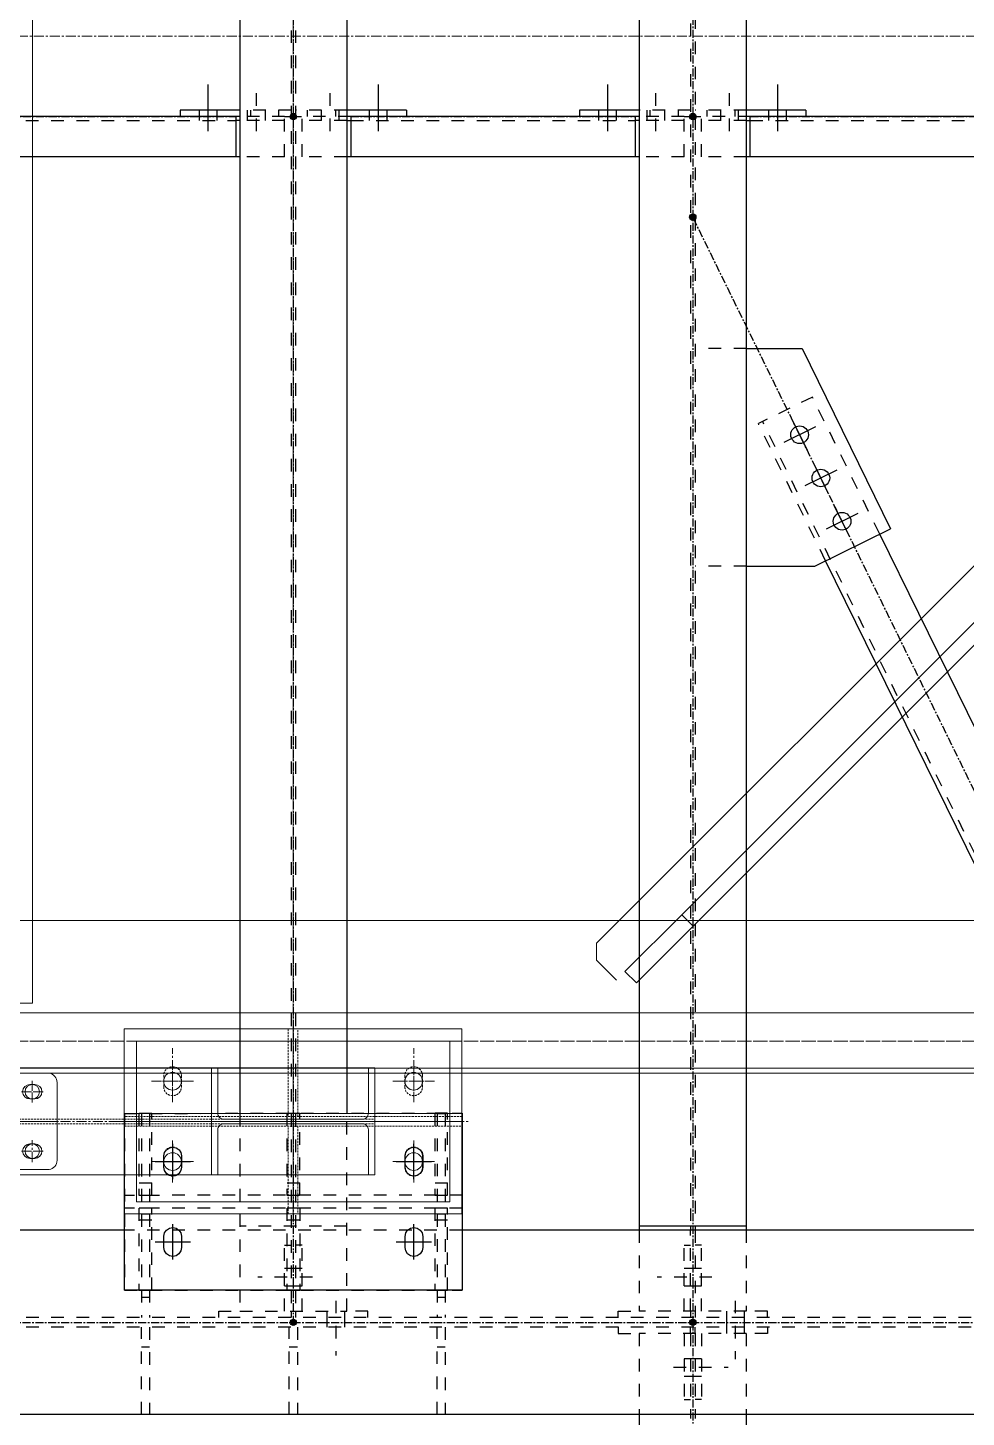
# Model space of a CAD drawing. Header units: inches. Extents: x 209270 to 234360, y -180214 to -150194.
# Drawn here: x 223884 to 225052, y -163282 to -161553 of the extents above; entities that cross this region are included whole.
import ezdxf

# ---------------------------------------------------------------- set-up
doc = ezdxf.new("R2010")
doc.units = ezdxf.units.IN
doc.header["$LTSCALE"] = 10
doc.header["$MEASUREMENT"] = 0
for name, pattern in [('CENTER', [2, 1.25, -0.25, 0.25, -0.25]), ('DXK_LINE_DOT2', [3.9198, 1.9599, -1.9599]), ('HIDDEN', [0.375, 0.25, -0.125])]:
    doc.linetypes.add(name, pattern=pattern)
doc.layers.get('0').update_dxf_attribs({"color": 1})
for name, color, linetype in [('_BLUE_0', 5, 'Continuous'), ('_BLUE_1', 5, 'Continuous'), ('_BLUE_2', 5, 'Continuous'), ('_BLUE_4', 5, 'Continuous')]:
    doc.layers.add(name, color=color, linetype=linetype)
for name, color, linetype, lineweight in [('adani logo', 1, 'Continuous', 15), ('All Bought', 1, 'Continuous', 9), ('Belt', 1, 'Continuous', 9), ('CEN', 1, 'CENTER', 9), ('HIDDDEN', 1, 'HIDDEN', 9), ('HIDDEN', 1, 'HIDDEN', 9), ('MAIN OBJECT', 1, 'Continuous', 18), ('OBJECT', 1, 'Continuous', 18), ('STR25', 1, 'Continuous', 5)]:
    doc.layers.add(name, color=color, linetype=linetype, lineweight=lineweight)

# ---------------------------------------------------------------- blocks, each defined once
blk = doc.blocks.new('A$C439c46b0')
at = {"layer": 'CEN'}
for p, q in [((0, 124.8), (0, -124.8)), ((-150, 30), (-150, 70)), ((150, 70), (150, 30)), ((-176.1, 50), (-123.9, 50)), ((123.9, 50), (176.1, 50)), ((-219.8, 0), (219.8, 0)), ((-150, -70), (-150, -30)), ((150, -30), (150, -70)), ((-123.9, -50), (-176.1, -50)), ((176.1, -50), (123.9, -50))]:
    blk.add_line(p, q, dxfattribs=at)
at = {"layer": 'MAIN OBJECT', "elevation": -528}
blk.add_lwpolyline([(-195, 100), (195, 100), (195, -100), (-195, -100)], close=True, dxfattribs=at)
at = {"layer": 'MAIN OBJECT'}
for centre in [(-150, 50, -1074.4), (150, 50, -1074.4), (-150, -50, -1074.4), (150, -50, -1074.4)]:
    blk.add_circle(centre, 11, dxfattribs=at)
blk = doc.blocks.new('A$C4ed3ba51')
at = {"layer": 'CEN'}
for p, q in [((0, 115), (0, -115)), ((-150, 23.9), (-150, 91.1)), ((150, 23.9), (150, 91.1)), ((-130, 50), (-170, 50)), ((130, 50), (170, 50)), ((-210, 0), (210, 0)), ((-150, -23.9), (-150, -76.1)), ((150, -23.9), (150, -76.1)), ((-130, -50), (-170, -50)), ((130, -50), (170, -50))]:
    blk.add_line(p, q, dxfattribs=at)
at = {"layer": 'HIDDDEN'}
for points in [[(6, 6), (6, 115), (-6, 115), (-6, 6)], [(6, -6), (6, -115), (-6, -115), (-6, -6)]]:
    blk.add_lwpolyline(points, dxfattribs=at)
blk.add_lwpolyline([(-210, -6), (210, -6), (210, 6), (-210, 6)], close=True, dxfattribs=at)
at = {"layer": 'HIDDEN', "elevation": -528}
for points in [[(-139, 57, 1), (-161, 57), (-161, 43, 1), (-139, 43)], [(139, 57, -1), (161, 57), (161, 43, -1), (139, 43)], [(-139, -57, -1), (-161, -57), (-161, -43, -1), (-139, -43)], [(139, -57, 1), (161, -57), (161, -43, 1), (139, -43)]]:
    blk.add_lwpolyline(points, format="xyb", close=True, dxfattribs=at)
at = {"layer": 'MAIN OBJECT'}
blk.add_lwpolyline([(-101.5, 66.5), (-93.7, 66.5), (-93.7, 10.4, 0.414214), (-86.1, 2.8), (86.1, 2.8, 0.414214), (93.7, 10.4), (93.7, 66.5), (101.5, 66.5), (101.5, -66.5), (93.7, -66.5), (93.7, -66.5), (93.7, -10.4, 0.414214), (86.1, -2.8), (-86.1, -2.8, 0.414214), (-93.7, -10.4), (-93.7, -66.5), (-93.7, -66.5), (-101.5, -66.5)], format="xyb", close=True, dxfattribs=at)
at = {"layer": 'STR25', "elevation": -528}
blk.add_lwpolyline([(-210, 115), (210, 115), (210, -115), (-210, -115)], close=True, dxfattribs=at)
at = {"layer": 'adani logo'}
blk.add_blockref('A$C439c46b0', (0, 0), dxfattribs=at)
blk = doc.blocks.new('A$Cee1ce5ad')
at = {"layer": 'All Bought'}
for p, q in [((-110.6, 65.2), (-96.5, 98)), ((-96.6, 97.8), (96.6, 97.8)), ((-92.9, 99.5), (92.9, 99.5)), ((110.6, 65.2), (96.5, 98)), ((-6.9, 85.4), (-6.9, -73.9)), ((6.9, 85.4), (6.9, -73.9)), ((-195, 60), (-120.6, 60)), ((-125.4, 57.7), (-113, 63.5)), ((-111.9, 64.2), (111.9, 64.2)), ((125.4, 57.7), (113, 63.5)), ((120.6, 60), (195, 60)), ((-205, 48.3), (-205, -48.3)), ((-144.9, 26.5), (-130.1, 38.9)), ((-128.3, 51.5), (-128.3, 42.7)), ((128.3, 51.5), (128.3, 42.7)), ((144.9, 26.5), (130.1, 38.9)), ((205, 48.3), (205, -48.3)), ((-146.7, 22.7), (-146.7, -22.7)), ((146.7, 22.7), (146.7, -22.7)), ((-144.9, -26.5), (-130.1, -38.9)), ((144.9, -26.5), (130.1, -38.9)), ((-128.3, -51.5), (-128.3, -42.7)), ((128.3, -51.5), (128.3, -42.7)), ((-195, -60), (-120.6, -60)), ((-125.4, -57.7), (-113, -63.5)), ((-111.9, -64.2), (111.9, -64.2)), ((-110.6, -65.2), (-96.5, -98)), ((110.6, -65.2), (96.5, -98)), ((125.4, -57.7), (113, -63.5)), ((120.6, -60), (195, -60)), ((-96.6, -97.8), (96.6, -97.8)), ((-92.9, -99.5), (92.9, -99.5))]:
    blk.add_line(p, q, dxfattribs=at)
at = {"layer": 'All Bought', "ltscale": 50}
for p, q in [((-42.5, 99.5), (-42.5, -99.5)), ((40.8, 99.5), (40.8, -99.5))]:
    blk.add_line(p, q, dxfattribs=at)
at = {"layer": 'All Bought'}
for points in [[(-171.2, 28, 1), (-171.2, 46), (-177.2, 46, 1), (-177.2, 28)], [(178.8, 28, 1), (178.8, 46), (172.8, 46, 1), (172.8, 28)], [(-171.2, -46, 1), (-171.2, -28), (-177.2, -28, 1), (-177.2, -46)], [(178.8, -46, 1), (178.8, -28), (172.8, -28, 1), (172.8, -46)]]:
    blk.add_lwpolyline(points, format="xyb", close=True, dxfattribs=at)
for centre, radius, start, end in [((-92.9, 94.5), 5, 90, 135), ((0, 85.4), 6.9, 0, 180), ((92.9, 94.5), 5, 45, 90), ((-193.5, 48.6), 11.5, 97.6625, 181.1349), ((-120.5, 51.7), 7.85, 129.2243, 180.8268), ((-116.5, 71.1), 8.33, 295, 315), ((116.5, 71.1), 8.33, 225, 245), ((120.5, 51.7), 7.85, 359.1732, 50.7757), ((193.5, 48.6), 11.5, 358.8651, 82.3375), ((-133.3, 42.7), 5, 310, 0), ((133.3, 42.7), 5, 180, 230), ((-141.7, 22.7), 5, 130, 180), ((141.7, 22.7), 5, 0, 50), ((-141.7, -22.7), 5, 180, 230), ((141.7, -22.7), 5, 310, 0), ((-193.5, -48.6), 11.5, 178.8651, 262.3375), ((-133.3, -42.7), 5, 0, 50), ((-120.5, -51.7), 7.85, 179.1732, 230.7757), ((120.5, -51.7), 7.85, 309.2243, 0.8268), ((133.3, -42.7), 5, 130, 180), ((193.5, -48.6), 11.5, 277.6625, 1.1349), ((-116.5, -71.1), 8.33, 45, 65), ((116.5, -71.1), 8.33, 115, 135), ((0, -73.9), 6.9, 180, 0), ((-92.9, -94.5), 5, 225, 270), ((92.9, -94.5), 5, 270, 315)]:
    blk.add_arc(centre, radius, start, end, dxfattribs=at)
at = {"layer": 'CEN'}
for p, q in [((0, 99.5), (0, -99.5)), ((-160.7, 37), (-187.7, 37)), ((-174.2, 50.5), (-174.2, 23.5)), ((162.3, 37), (189.3, 37)), ((175.8, 50.5), (175.8, 23.5)), ((-205, 0), (205, 0)), ((-174.2, -50.5), (-174.2, -23.5)), ((175.8, -50.5), (175.8, -23.5)), ((-160.7, -37), (-187.7, -37)), ((162.3, -37), (189.3, -37))]:
    blk.add_line(p, q, dxfattribs=at)
blk = doc.blocks.new('RTR')
at = {"layer": 'All Bought'}
for p, q in [((-83232.6, -1564163), (-83232.6, -1561763)), ((-83582.6, -1564163), (-83232.6, -1564163))]:
    blk.add_line(p, q, dxfattribs=at)
at = {"layer": 'CEN'}
for p, q in [((-82908.2, -1564415.8), (-82908.2, -1561663.2)), ((-83232.8, -1564286.5, 3956186986.7), (-83232.8, -1564259.5, 3956186986.7)), ((-83219.3, -1564273, 3956186986.7), (-83246.3, -1564273, 3956186986.7)), ((-82885.2, -1564310, 4202462826.4), (-84008.2, -1564310, 10666859653.8)), ((-83219.3, -1564347, 3956186986.7), (-83246.3, -1564347, 3956186986.7)), ((-83232.8, -1564360.5, 3956186986.7), (-83232.8, -1564333.5, 3956186986.7))]:
    blk.add_line(p, q, dxfattribs=at)
at = {"layer": 'HIDDDEN'}
for p, q in [((-82808.2, -1564307, 10666859653.8), (-84008.2, -1564307, 10666859653.8)), ((-82808.2, -1564313, 10666859653.8), (-84008.2, -1564313, 10666859653.8))]:
    blk.add_line(p, q, dxfattribs=at)
at = {"layer": 'MAIN OBJECT'}
for centre in [(-83232.8, -1564273, 3956186986.7), (-83232.8, -1564347, 3956186986.7)]:
    blk.add_circle(centre, 9, dxfattribs=at)
at = {"layer": 'OBJECT'}
for p, q in [((-82808.2, -1564243.5, 10666859653.8), (-84008.2, -1564243.5, 10666859653.8)), ((-82808.2, -1564376.5, 10666859653.8), (-84008.2, -1564376.5, 10666859653.8))]:
    blk.add_line(p, q, dxfattribs=at)
at = {"rotation": 359.9999103000868}
blk.add_blockref('A$C4ed3ba51', (-82908.3, -1564310, 5544007056.1), dxfattribs=at)
at = {"layer": 'MAIN OBJECT', "rotation": 179.9999551500434}
blk.add_blockref('A$Cee1ce5ad', (-83407, -1564310, 7412901051.7), dxfattribs=at)
blk = doc.blocks.new('A$C1db7f450')
at = {"layer": 'All Bought'}
for p, q in [((99, 0, -6732037472.9), (1227.3, -1128.3, -6732037472.9)), ((579.8, -551.5, -6732037472.9), (1121.2, -1093, -6732037472.9)), ((1107.1, -1107.1, -6732037472.9), (565.7, -565.7, -6732037472.9)), ((1121.2, -1093, -6732037472.9), (1107.1, -1107.1, -6732037472.9)), ((1121.2, -1093, -6732037472.9), (1192, -1163.7, -6732037472.9)), ((1177.8, -1177.8, -6732037472.9), (1107.1, -1107.1, -6732037472.9)), ((1227.3, -1128.3, -6732037472.9), (1227.3, -1149.5, -6732037472.9)), ((1202.6, -1174.3, -6732037472.9), (1227.3, -1149.5, -6732037472.9)), ((1192, -1163.7, -6732037472.9), (1177.8, -1177.8, -6732037472.9))]:
    blk.add_line(p, q, dxfattribs=at)
blk = doc.blocks.new('MECH_DRAWING')
at = {"layer": 'Belt'}
blk.add_line((232519.4, -162663.7, 0), (219599.9, -162663.7, 0), dxfattribs=at)
at = {"layer": 'CEN'}
for p, q in [((220011.9, -161563.7), (232509.3, -161563.7)), ((220972.4, -162813.7), (228896, -162813.7)), ((232519.7, -162813.7), (221148.1, -162813.7))]:
    blk.add_line(p, q, dxfattribs=at)
at = {"layer": 'HIDDEN'}
for p, q in [((220972.4, -162847.6, 8793052905.5), (228896, -162847.6, 8793052905.5)), ((232519.8, -162847.6, 7050750846.7), (221148.1, -162847.6, 7050750846.7))]:
    blk.add_line(p, q, dxfattribs=at)
at = {"layer": 'MAIN OBJECT'}
for p, q in [((220972.4, -162778.7), (228896, -162778.7)), ((232519.6, -162778.7), (221148.1, -162778.7)), ((220972.4, -162853.7), (228896, -162853.7)), ((232519.8, -162853.7), (221148.1, -162853.7))]:
    blk.add_line(p, q, dxfattribs=at)
at = {"layer": 'MAIN OBJECT', "xscale": -1}
blk.add_blockref('A$C1db7f450', (225819.5, -161563.7, -2763300251.2), dxfattribs=at)
at = {"layer": 'MAIN OBJECT'}
blk.add_blockref('RTR', (307122.9, 1401396.3, -8882565064.9), dxfattribs=at)
blk = doc.blocks.new('Part-116860372-114981 - 114867')
at = {"layer": '_BLUE_1', "linetype": 'DXK_LINE_DOT2'}
for p, q in [((18841.8, 15464), (18316.8, 15464)), ((20025.6, 15328.3), (9338.1, 15328.3)), ((20025.6, 15313.4), (9338.1, 15313.4)), ((20184.3, 15177.7), (14135.7, 15177.7))]:
    blk.add_line(p, q, dxfattribs=at)
at = {"layer": '_BLUE_2', "linetype": 'Continuous'}
for p, q in [((18316.8, 15464), (17591.8, 15464)), ((20025.6, 15464), (18841.8, 15464)), ((20044.3, 15177.7), (9338.1, 15177.7))]:
    blk.add_line(p, q, dxfattribs=at)
at = {"layer": '_BLUE_4', "linetype": 'CENTER'}
blk.add_line((9338.1, 15320.8), (20200.6, 15320.8), dxfattribs=at)
blk = doc.blocks.new('Part-116860372-114985 - 114867')
at = {"layer": '_BLUE_4', "linetype": 'Continuous'}
blk.add_hatch(color=256, dxfattribs=at).paths.add_polyline_path([(19200.6, 15315.8, -1), (19200.6, 15325.8, -1)])
at = {"layer": '_BLUE_1', "linetype": 'DXK_LINE_DOT2'}
for p, q in [((19197, 18908.3), (19197, 15470.2)), ((19204.1, 17626.2), (19204.1, 15470.2)), ((19117.3, 15464), (19117.3, 15338.3)), ((19197, 15338.3), (19197, 15464)), ((19204.1, 15464), (19204.1, 15338.3)), ((19283.8, 15464), (19283.8, 15338.3)), ((19283.8, 15338.3), (19117.3, 15338.3))]:
    blk.add_line(p, q, dxfattribs=at)
at = {"layer": '_BLUE_2', "linetype": 'Continuous'}
for p, q in [((19117.3, 18914.6), (19117.3, 15464)), ((19283.8, 18914.6), (19283.8, 15464)), ((19283.8, 15470.2), (19117.3, 15470.2)), ((19197, 15470.2), (19197, 15464)), ((19204.1, 15470.2), (19204.1, 15464))]:
    blk.add_line(p, q, dxfattribs=at)
at = {"layer": '_BLUE_4', "linetype": 'CENTER'}
blk.add_line((19200.6, 19070.8), (19200.6, 15320.8), dxfattribs=at)
at = {"layer": '_BLUE_4', "linetype": 'Continuous'}
blk.add_circle((19200.6, 15320.8), 5, dxfattribs=at)
blk = doc.blocks.new('Part-116860372-114989 - 114867')
at = {"layer": '_BLUE_4', "linetype": 'Continuous'}
blk.add_hatch(color=256, dxfattribs=at).paths.add_polyline_path([(18579.3, 15315.8, -1), (18579.3, 15325.8, -1)])
at = {"layer": '_BLUE_1', "linetype": 'DXK_LINE_DOT2'}
for p, q in [((18575.8, 19054.6), (18575.8, 15338.3)), ((18582.9, 19054.6), (18582.9, 15338.3)), ((18496.1, 15645.8), (18496.1, 15338.3)), ((18662.6, 15338.3), (18662.6, 15645.8)), ((18662.6, 15470.2), (18496.1, 15470.2)), ((18496.1, 15338.3), (18662.6, 15338.3))]:
    blk.add_line(p, q, dxfattribs=at)
at = {"layer": '_BLUE_2', "linetype": 'Continuous'}
for p, q in [((18496.1, 18745.8), (18496.1, 15645.8)), ((18662.6, 18745.8), (18662.6, 15645.8))]:
    blk.add_line(p, q, dxfattribs=at)
at = {"layer": '_BLUE_4', "linetype": 'CENTER'}
blk.add_line((18579.3, 19070.8), (18579.3, 15320.8), dxfattribs=at)
at = {"layer": '_BLUE_4', "linetype": 'Continuous'}
blk.add_circle((18579.3, 15320.8), 5, dxfattribs=at)
blk = doc.blocks.new('Part-116860372-114995 - 114867')
at = {"layer": '_BLUE_4', "linetype": 'Continuous'}
blk.add_hatch(color=256, dxfattribs=at).paths.add_polyline_path([(19200.6, 15315.8, -1), (19200.6, 15325.8, -1)])
at = {"layer": '_BLUE_1', "linetype": 'DXK_LINE_DOT2'}
for p, q in [((19117.3, 15303.4), (19117.3, 15177.7)), ((19283.8, 15303.4), (19117.3, 15303.4)), ((19197, 15303.4), (19197, 15177.7)), ((19204.1, 15303.4), (19204.1, 15177.7)), ((19283.8, 15303.4), (19283.8, 15177.7))]:
    blk.add_line(p, q, dxfattribs=at)
at = {"layer": '_BLUE_2', "linetype": 'Continuous'}
for p, q in [((19117.3, 15177.7), (19117.3, 12689.6)), ((19197, 15177.7), (19197, 15171.5)), ((19204.1, 15177.7), (19204.1, 15171.5)), ((19283.8, 15177.7), (19283.8, 12689.6))]:
    blk.add_line(p, q, dxfattribs=at)
at = {"layer": '_BLUE_4', "linetype": 'CENTER'}
blk.add_line((19200.6, 15320.8), (19200.6, 12570.8), dxfattribs=at)
at = {"layer": '_BLUE_4', "linetype": 'Continuous'}
blk.add_circle((19200.6, 15320.8), 5, dxfattribs=at)
blk = doc.blocks.new('Part-116860372-115035 - 114867')
at = {"layer": '_BLUE_4', "linetype": 'Continuous'}
for points in [[(17329.3, 17190.8, -1), (17329.3, 17200.8, -1)], [(18579.3, 17190.8, -1), (18579.3, 17200.8, -1)]]:
    blk.add_hatch(color=256, dxfattribs=at).paths.add_polyline_path(points)
at = {"layer": '_BLUE_1', "linetype": 'DXK_LINE_DOT2'}
for p, q in [((17342.9, 17133.3), (17342.9, 17195.8)), ((17418.8, 17195.8), (17342.9, 17195.8)), ((17412.6, 17189.6), (17342.9, 17189.6)), ((17418.8, 17189.6), (18489.8, 17189.6)), ((18565.8, 17195.8), (18489.8, 17195.8)), ((18565.8, 17189.6), (18496.1, 17189.6)), ((18565.8, 17133.3), (18565.8, 17195.8)), ((17412.6, 17133.3), (17342.9, 17133.3)), ((18565.8, 17133.3), (18496.1, 17133.3))]:
    blk.add_line(p, q, dxfattribs=at)
at = {"layer": '_BLUE_2', "linetype": 'Continuous'}
for p, q in [((17412.6, 17189.6), (17418.8, 17189.6)), ((18489.8, 17195.8), (17418.8, 17195.8)), ((17418.8, 17195.8), (17418.8, 17133.3)), ((18489.8, 17195.8), (18489.8, 17133.3)), ((18496.1, 17189.6), (18489.8, 17189.6)), ((18496.1, 17133.3), (17412.6, 17133.3))]:
    blk.add_line(p, q, dxfattribs=at)
at = {"layer": '_BLUE_4', "linetype": 'CENTER'}
for p, q in [((17329.3, 17195.8), (17342.9, 17195.8)), ((17418.8, 17195.8), (18489.8, 17195.8)), ((18565.8, 17195.8), (18579.3, 17195.8))]:
    blk.add_line(p, q, dxfattribs=at)
at = {"layer": '_BLUE_4', "linetype": 'Continuous'}
for centre in [(17329.3, 17195.8), (18579.3, 17195.8)]:
    blk.add_circle(centre, 5, dxfattribs=at)
blk = doc.blocks.new('Part-116860372-115036 - 114867')
at = {"layer": '_BLUE_4', "linetype": 'Continuous'}
for points in [[(18579.3, 17190.8, -1), (18579.3, 17200.8, -1)], [(19200.6, 17190.8, -1), (19200.6, 17200.8, -1)]]:
    blk.add_hatch(color=256, dxfattribs=at).paths.add_polyline_path(points)
at = {"layer": '_BLUE_1', "linetype": 'DXK_LINE_DOT2'}
for p, q in [((18592.9, 17133.3), (18592.9, 17195.8)), ((18668.8, 17195.8), (18592.9, 17195.8)), ((18662.6, 17189.6), (18592.9, 17189.6)), ((18668.8, 17189.6), (19111.1, 17189.6)), ((19187, 17195.8), (19111.1, 17195.8)), ((19187, 17189.6), (19117.3, 17189.6)), ((19187, 17133.3), (19187, 17195.8)), ((18662.6, 17133.3), (18592.9, 17133.3)), ((19187, 17133.3), (19117.3, 17133.3))]:
    blk.add_line(p, q, dxfattribs=at)
at = {"layer": '_BLUE_2', "linetype": 'Continuous'}
for p, q in [((18662.6, 17189.6), (18668.8, 17189.6)), ((19111.1, 17195.8), (18668.8, 17195.8)), ((18668.8, 17195.8), (18668.8, 17133.3)), ((19111.1, 17195.8), (19111.1, 17133.3)), ((19117.3, 17189.6), (19111.1, 17189.6)), ((19117.3, 17133.3), (18662.6, 17133.3))]:
    blk.add_line(p, q, dxfattribs=at)
at = {"layer": '_BLUE_4', "linetype": 'CENTER'}
for p, q in [((18579.3, 17195.8), (18592.9, 17195.8)), ((18668.8, 17195.8), (19111.1, 17195.8)), ((19187, 17195.8), (19200.6, 17195.8))]:
    blk.add_line(p, q, dxfattribs=at)
at = {"layer": '_BLUE_4', "linetype": 'Continuous'}
for centre in [(18579.3, 17195.8), (19200.6, 17195.8)]:
    blk.add_circle(centre, 5, dxfattribs=at)
blk = doc.blocks.new('Part-116860372-115037 - 114867')
at = {"layer": '_BLUE_4', "linetype": 'Continuous'}
for points in [[(19200.6, 17190.8, -1), (19200.6, 17200.8, -1)], [(20200.6, 17190.8, -1), (20200.6, 17200.8, -1)]]:
    blk.add_hatch(color=256, dxfattribs=at).paths.add_polyline_path(points)
at = {"layer": '_BLUE_1', "linetype": 'DXK_LINE_DOT2'}
for p, q in [((19214.1, 17133.3), (19214.1, 17195.8)), ((19290.1, 17195.8), (19214.1, 17195.8)), ((19283.8, 17189.6), (19214.1, 17189.6)), ((19290.1, 17189.6), (20038.1, 17189.6)), ((20184.3, 17195.8), (20038.1, 17195.8)), ((20184.3, 17189.6), (20044.3, 17189.6)), ((20184.3, 17133.3), (20184.3, 17195.8)), ((19283.8, 17133.3), (19214.1, 17133.3)), ((20184.3, 17133.3), (20044.3, 17133.3))]:
    blk.add_line(p, q, dxfattribs=at)
at = {"layer": '_BLUE_2', "linetype": 'Continuous'}
for p, q in [((19283.8, 17189.6), (19290.1, 17189.6)), ((20038.1, 17195.8), (19290.1, 17195.8)), ((19290.1, 17133.3), (19290.1, 17195.8)), ((20038.1, 17195.8), (20038.1, 17133.3)), ((20044.3, 17189.6), (20038.1, 17189.6)), ((20044.3, 17133.3), (19283.8, 17133.3))]:
    blk.add_line(p, q, dxfattribs=at)
at = {"layer": '_BLUE_4', "linetype": 'CENTER'}
for p, q in [((19200.6, 17195.8), (19214.1, 17195.8)), ((19290.1, 17195.8), (20038.1, 17195.8)), ((20184.3, 17195.8), (20200.6, 17195.8))]:
    blk.add_line(p, q, dxfattribs=at)
at = {"layer": '_BLUE_4', "linetype": 'Continuous'}
for centre in [(19200.6, 17195.8), (20200.6, 17195.8)]:
    blk.add_circle(centre, 5, dxfattribs=at)
blk = doc.blocks.new('Bolt-116860372-115442 - 114867')
at = {"layer": '_BLUE_1', "linetype": 'DXK_LINE_DOT2'}
for p, q in [((18645.4, 15354.5), (18645.4, 15269.5)), ((18631.6, 15338.3), (18631.6, 15328.3)), ((18631.6, 15328.3), (18631.6, 15313.4)), ((18659.1, 15338.3), (18659.1, 15328.3)), ((18659.1, 15328.3), (18659.1, 15313.4))]:
    blk.add_line(p, q, dxfattribs=at)
blk = doc.blocks.new('Part-116860372-115077 - 114867')
at = {"layer": '_BLUE_4', "linetype": 'Continuous'}
for points in [[(19200.6, 17034.6, -1), (19200.6, 17044.6, -1)], [(20044.3, 15315.8, -1), (20044.3, 15325.8, -1)]]:
    blk.add_hatch(color=256, dxfattribs=at).paths.add_polyline_path(points)
at = {"layer": '_BLUE_1', "linetype": 'DXK_LINE_DOT2'}
for p, q in [((19386.7, 16759.7), (19302.6, 16718.3)), ((19491.4, 16546.5), (19386.7, 16759.7)), ((19407.2, 16505.2), (19302.6, 16718.3)), ((19915.9, 15486), (19309.3, 16721.7)), ((19993.3, 15524), (19888.7, 15737.2)), ((19909.2, 15482.7), (19804.5, 15695.9)), ((19993.3, 15524), (19909.2, 15482.7))]:
    blk.add_line(p, q, dxfattribs=at)
at = {"layer": '_BLUE_2', "linetype": 'Continuous'}
for p, q in [((19888.7, 15737.2), (19491.4, 16546.5)), ((19804.5, 15695.9), (19407.2, 16505.2))]:
    blk.add_line(p, q, dxfattribs=at)
at = {"layer": '_BLUE_4', "linetype": 'CENTER'}
blk.add_line((20044.3, 15320.8), (19200.6, 17039.6), dxfattribs=at)
at = {"layer": '_BLUE_4', "linetype": 'Continuous'}
for centre in [(19200.6, 17039.6), (20044.3, 15320.8)]:
    blk.add_circle(centre, 5, dxfattribs=at)
blk = doc.blocks.new('Part-116860372-115211 - 114867')
at = {"layer": '_BLUE_1', "linetype": 'DXK_LINE_DOT2'}
for p, q in [((19084.5, 15313.4), (19084.5, 15303.4)), ((19084.5, 15303.4), (19117.3, 15303.4)), ((19187, 15303.4), (19187, 15200.9)), ((19197, 15303.4), (19197, 15313.4)), ((19187, 15200.9), (19197, 15200.9))]:
    blk.add_line(p, q, dxfattribs=at)
blk = doc.blocks.new('Part-116860372-115273 - 114867')
at = {"layer": '_BLUE_1', "linetype": 'DXK_LINE_DOT2'}
for p, q in [((18592.9, 15440.8), (18582.9, 15440.8)), ((18592.9, 15338.3), (18592.9, 15440.8)), ((18582.9, 15338.3), (18582.9, 15328.3)), ((18695.4, 15338.3), (18662.6, 15338.3)), ((18695.4, 15328.3), (18695.4, 15338.3))]:
    blk.add_line(p, q, dxfattribs=at)
blk = doc.blocks.new('Part-116860372-115277 - 114867')
at = {"layer": '_BLUE_1', "linetype": 'DXK_LINE_DOT2'}
for p, q in [((19214.1, 15440.8), (19204.1, 15440.8)), ((19214.1, 15338.3), (19214.1, 15440.8)), ((19204.1, 15338.3), (19204.1, 15328.3)), ((19316.6, 15338.3), (19283.8, 15338.3)), ((19316.6, 15328.3), (19316.6, 15338.3))]:
    blk.add_line(p, q, dxfattribs=at)
blk = doc.blocks.new('Part-116860372-115210 - 114867')
at = {"layer": '_BLUE_1', "linetype": 'DXK_LINE_DOT2'}
for p, q in [((19204.1, 15303.4), (19204.1, 15313.4)), ((19214.1, 15303.4), (19214.1, 15200.9)), ((19316.6, 15303.4), (19283.8, 15303.4)), ((19316.6, 15313.4), (19316.6, 15303.4)), ((19214.1, 15200.9), (19204.1, 15200.9))]:
    blk.add_line(p, q, dxfattribs=at)
blk = doc.blocks.new('Bolt-116860372-115212 - 114867')
at = {"layer": '_BLUE_1', "linetype": 'DXK_LINE_DOT2'}
for p, q in [((19187, 15264.6), (19197, 15264.6)), ((19197, 15264.6), (19204.1, 15264.6)), ((19204.1, 15264.6), (19214.1, 15264.6)), ((19170.8, 15250.9), (19255.8, 15250.9)), ((19187, 15237.1), (19197, 15237.1)), ((19197, 15237.1), (19204.1, 15237.1)), ((19204.1, 15237.1), (19214.1, 15237.1))]:
    blk.add_line(p, q, dxfattribs=at)
blk = doc.blocks.new('Part-116860372-116575 - 114867')
at = {"layer": '_BLUE_1', "linetype": 'DXK_LINE_DOT2'}
for p, q in [((18339.3, 15645.8), (18339.3, 15518.4)), ((18359.3, 15645.8), (18339.3, 15645.8)), ((18359.3, 15518.4), (18359.3, 15645.8)), ((18359.3, 15537.1), (18339.3, 15537.1)), ((18339.3, 15518.4), (18359.3, 15518.4))]:
    blk.add_line(p, q, dxfattribs=at)
blk = doc.blocks.new('Part-116860372-115272 - 114867')
at = {"layer": '_BLUE_1', "linetype": 'DXK_LINE_DOT2'}
for p, q in [((18565.8, 15338.3), (18565.8, 15440.8)), ((18565.8, 15440.8), (18575.8, 15440.8)), ((18463.3, 15328.3), (18463.3, 15338.3)), ((18463.3, 15338.3), (18496.1, 15338.3)), ((18575.8, 15338.3), (18575.8, 15328.3))]:
    blk.add_line(p, q, dxfattribs=at)
blk = doc.blocks.new('Bolt-116860372-115274 - 114867')
at = {"layer": '_BLUE_1', "linetype": 'DXK_LINE_DOT2'}
for p, q in [((18609.1, 15390.8), (18524.1, 15390.8)), ((18575.8, 15404.5), (18565.8, 15404.5)), ((18582.9, 15404.5), (18575.8, 15404.5)), ((18592.9, 15404.5), (18582.9, 15404.5)), ((18575.8, 15377), (18565.8, 15377)), ((18582.9, 15377), (18575.8, 15377)), ((18592.9, 15377), (18582.9, 15377))]:
    blk.add_line(p, q, dxfattribs=at)
blk = doc.blocks.new('Part-116860372-115276 - 114867')
at = {"layer": '_BLUE_1', "linetype": 'DXK_LINE_DOT2'}
for p, q in [((19187, 15338.3), (19187, 15440.8)), ((19187, 15440.8), (19197, 15440.8)), ((19084.5, 15328.3), (19084.5, 15338.3)), ((19084.5, 15338.3), (19117.3, 15338.3)), ((19197, 15338.3), (19197, 15328.3))]:
    blk.add_line(p, q, dxfattribs=at)
blk = doc.blocks.new('Bolt-116860372-115278 - 114867')
at = {"layer": '_BLUE_1', "linetype": 'DXK_LINE_DOT2'}
for p, q in [((19230.4, 15390.8), (19145.4, 15390.8)), ((19197, 15404.5), (19187, 15404.5)), ((19204.1, 15404.5), (19197, 15404.5)), ((19214.1, 15404.5), (19204.1, 15404.5)), ((19197, 15377), (19187, 15377)), ((19204.1, 15377), (19197, 15377)), ((19214.1, 15377), (19204.1, 15377))]:
    blk.add_line(p, q, dxfattribs=at)
blk = doc.blocks.new('Bolt-116860372-115282 - 114867')
at = {"layer": '_BLUE_1', "linetype": 'DXK_LINE_DOT2'}
for p, q in [((19266.6, 15354.5), (19266.6, 15263.3)), ((19252.9, 15338.3), (19252.9, 15328.3)), ((19252.9, 15328.3), (19252.9, 15313.4)), ((19280.4, 15338.3), (19280.4, 15328.3)), ((19280.4, 15328.3), (19280.4, 15313.4)), ((19252.9, 15313.4), (19252.9, 15303.4)), ((19280.4, 15313.4), (19280.4, 15303.4))]:
    blk.add_line(p, q, dxfattribs=at)
blk = doc.blocks.new('Bolt-116860372-116582 - 114867')
at = {"layer": '_BLUE_2', "linetype": 'Continuous'}
for p, q in [((18378.1, 15579.6), (18379.1, 15584.8)), ((18378.1, 15562.1), (18378.1, 15579.6)), ((18379.1, 15584.8), (18382.1, 15589.3)), ((18382.1, 15589.3), (18386.6, 15592.3)), ((18386.6, 15592.3), (18391.8, 15593.3)), ((18391.8, 15543.3), (18391.8, 15598.3)), ((18391.8, 15593.3), (18391.8, 15593.3)), ((18391.8, 15593.3), (18397.1, 15592.3)), ((18397.1, 15592.3), (18401.6, 15589.3)), ((18401.6, 15589.3), (18404.5, 15584.8)), ((18404.5, 15584.8), (18405.6, 15579.6)), ((18405.6, 15579.6), (18405.6, 15562.1)), ((18753.1, 15579.5), (18754.1, 15584.8)), ((18753.1, 15562), (18753.1, 15579.5)), ((18754.1, 15584.8), (18757.1, 15589.3)), ((18757.1, 15589.3), (18761.6, 15592.2)), ((18761.6, 15592.2), (18766.8, 15593.3)), ((18766.8, 15543.3), (18766.8, 15598.3)), ((18766.8, 15593.3), (18766.8, 15593.3)), ((18766.8, 15593.3), (18772.1, 15592.2)), ((18772.1, 15592.2), (18776.6, 15589.3)), ((18776.6, 15589.3), (18779.5, 15584.8)), ((18779.5, 15584.8), (18780.6, 15579.5)), ((18780.6, 15579.5), (18780.6, 15562)), ((18364.3, 15570.8), (18419.3, 15570.8)), ((18379.1, 15556.8), (18378.1, 15562.1)), ((18382.1, 15552.4), (18379.1, 15556.8)), ((18404.5, 15556.8), (18401.6, 15552.3)), ((18405.6, 15562.1), (18404.5, 15556.8)), ((18739.3, 15570.8), (18794.3, 15570.8)), ((18754.1, 15556.8), (18753.1, 15562)), ((18757.1, 15552.3), (18754.1, 15556.8)), ((18779.5, 15556.8), (18776.6, 15552.3)), ((18780.6, 15562), (18779.5, 15556.8)), ((18386.6, 15549.4), (18382.1, 15552.4)), ((18391.8, 15548.3), (18386.6, 15549.4)), ((18397.1, 15549.4), (18391.8, 15548.3)), ((18391.8, 15548.3), (18391.8, 15548.3)), ((18401.6, 15552.3), (18397.1, 15549.4)), ((18761.6, 15549.3), (18757.1, 15552.3)), ((18766.8, 15548.3), (18761.6, 15549.3)), ((18772.1, 15549.3), (18766.8, 15548.3)), ((18766.8, 15548.3), (18766.8, 15548.3)), ((18776.6, 15552.3), (18772.1, 15549.3)), ((18391.8, 15418.3), (18391.8, 15473.3)), ((18766.8, 15418.3), (18766.8, 15473.3)), ((18378.1, 15454.6), (18379.1, 15459.8)), ((18378.1, 15437.1), (18378.1, 15454.6)), ((18379.1, 15459.8), (18382.1, 15464.3)), ((18382.1, 15464.3), (18386.6, 15467.3)), ((18386.6, 15467.3), (18391.8, 15468.3)), ((18391.8, 15468.3), (18391.8, 15468.3)), ((18391.8, 15468.3), (18397.1, 15467.3)), ((18397.1, 15467.3), (18401.5, 15464.3)), ((18401.5, 15464.3), (18404.5, 15459.8)), ((18404.5, 15459.8), (18405.6, 15454.6)), ((18405.6, 15454.6), (18405.6, 15437.1)), ((18753.1, 15454.5), (18754.1, 15459.8)), ((18753.1, 15437), (18753.1, 15454.5)), ((18754.1, 15459.8), (18757.1, 15464.3)), ((18757.1, 15464.3), (18761.6, 15467.2)), ((18761.6, 15467.2), (18766.8, 15468.3)), ((18766.8, 15468.3), (18766.8, 15468.3)), ((18766.8, 15468.3), (18772.1, 15467.2)), ((18772.1, 15467.2), (18776.5, 15464.3)), ((18776.5, 15464.3), (18779.5, 15459.8)), ((18779.5, 15459.8), (18780.6, 15454.5)), ((18780.6, 15454.5), (18780.6, 15437)), ((18364.3, 15445.8), (18419.3, 15445.8)), ((18379.1, 15431.8), (18378.1, 15437.1)), ((18382.1, 15427.4), (18379.1, 15431.8)), ((18386.6, 15424.4), (18382.1, 15427.4)), ((18401.5, 15427.3), (18397.1, 15424.4)), ((18404.5, 15431.8), (18401.5, 15427.3)), ((18405.6, 15437.1), (18404.5, 15431.8)), ((18739.3, 15445.8), (18794.3, 15445.8)), ((18754.1, 15431.8), (18753.1, 15437)), ((18757.1, 15427.3), (18754.1, 15431.8)), ((18761.6, 15424.3), (18757.1, 15427.3)), ((18776.5, 15427.3), (18772.1, 15424.3)), ((18779.5, 15431.8), (18776.5, 15427.3)), ((18780.6, 15437), (18779.5, 15431.8)), ((18391.8, 15423.3), (18386.6, 15424.4)), ((18397.1, 15424.4), (18391.8, 15423.3)), ((18391.8, 15423.3), (18391.8, 15423.3)), ((18766.8, 15423.3), (18761.6, 15424.3)), ((18772.1, 15424.3), (18766.8, 15423.3)), ((18766.8, 15423.3), (18766.8, 15423.3))]:
    blk.add_line(p, q, dxfattribs=at)
blk = doc.blocks.new('Part-116860372-116580 - 114867')
at = {"layer": '_BLUE_1', "linetype": 'DXK_LINE_DOT2'}
for p, q in [((18799.3, 15645.9), (18799.3, 15518.4)), ((18819.3, 15645.9), (18799.3, 15645.9)), ((18819.3, 15518.4), (18819.3, 15645.9)), ((18819.3, 15537.2), (18799.3, 15537.2)), ((18799.3, 15518.4), (18819.3, 15518.4))]:
    blk.add_line(p, q, dxfattribs=at)
blk = doc.blocks.new('Part-116860372-116574 - 114867')
at = {"layer": '_BLUE_2', "linetype": 'Continuous'}
for p, q in [((18316.8, 15645.8), (18841.8, 15645.9)), ((18316.8, 15370.8), (18316.8, 15645.8)), ((18841.8, 15645.9), (18841.8, 15370.9)), ((18841.8, 15370.9), (18316.8, 15370.8))]:
    blk.add_line(p, q, dxfattribs=at)
blk = doc.blocks.new('Part-116860372-115627 - 114867')
at = {"layer": '_BLUE_1', "linetype": 'DXK_LINE_DOT2'}
for p, q in [((18662.6, 17205.8), (18582.9, 17205.8)), ((18601.6, 17195.8), (18601.6, 17205.8)), ((18645.4, 17195.8), (18645.4, 17205.8))]:
    blk.add_line(p, q, dxfattribs=at)
at = {"layer": '_BLUE_2', "linetype": 'Continuous'}
for p, q in [((18755.4, 17205.8), (18662.6, 17205.8)), ((18755.4, 17205.8), (18755.4, 17195.8)), ((18668.8, 17195.8), (18662.6, 17195.8))]:
    blk.add_line(p, q, dxfattribs=at)
blk = doc.blocks.new('Bolt-116860372-115628 - 114867')
at = {"layer": '_BLUE_1', "linetype": 'DXK_LINE_DOT2'}
for p, q in [((18636.6, 17173.3), (18636.6, 17245.8)), ((18622.9, 17195.8), (18622.9, 17205.8)), ((18650.4, 17195.8), (18650.4, 17205.8)), ((18622.9, 17189.6), (18622.9, 17195.8)), ((18650.4, 17189.6), (18650.4, 17195.8))]:
    blk.add_line(p, q, dxfattribs=at)
at = {"layer": '_BLUE_2', "linetype": 'Continuous'}
for p, q in [((18711.6, 17173.3), (18711.6, 17245.8)), ((18697.9, 17195.8), (18697.9, 17205.8)), ((18725.4, 17195.8), (18725.4, 17205.8)), ((18697.9, 17189.6), (18697.9, 17195.8)), ((18725.4, 17189.6), (18725.4, 17195.8))]:
    blk.add_line(p, q, dxfattribs=at)
blk = doc.blocks.new('Part-116860372-115639 - 114867')
at = {"layer": '_BLUE_1', "linetype": 'DXK_LINE_DOT2'}
for p, q in [((18575.8, 17205.8), (18496.1, 17205.8)), ((18513.3, 17195.8), (18513.3, 17205.8)), ((18557, 17195.8), (18557, 17205.8))]:
    blk.add_line(p, q, dxfattribs=at)
at = {"layer": '_BLUE_2', "linetype": 'Continuous'}
for p, q in [((18496.1, 17205.8), (18403.3, 17205.8)), ((18403.3, 17205.8), (18403.3, 17195.8)), ((18496.1, 17195.8), (18489.8, 17195.8))]:
    blk.add_line(p, q, dxfattribs=at)
blk = doc.blocks.new('Bolt-116860372-115640 - 114867')
at = {"layer": '_BLUE_1', "linetype": 'DXK_LINE_DOT2'}
for p, q in [((18522, 17173.3), (18522, 17245.8)), ((18508.3, 17195.8), (18508.3, 17205.8)), ((18535.8, 17195.8), (18535.8, 17205.8)), ((18508.3, 17189.6), (18508.3, 17195.8)), ((18535.8, 17189.6), (18535.8, 17195.8))]:
    blk.add_line(p, q, dxfattribs=at)
at = {"layer": '_BLUE_2', "linetype": 'Continuous'}
for p, q in [((18447, 17173.3), (18447, 17245.8)), ((18433.3, 17195.8), (18433.3, 17205.8)), ((18460.8, 17195.8), (18460.8, 17205.8)), ((18433.3, 17189.6), (18433.3, 17195.8)), ((18460.8, 17189.6), (18460.8, 17195.8))]:
    blk.add_line(p, q, dxfattribs=at)
blk = doc.blocks.new('Part-116860372-115641 - 114867')
at = {"layer": '_BLUE_1', "linetype": 'DXK_LINE_DOT2'}
for p, q in [((19283.8, 17205.8), (19204.1, 17205.8)), ((19222.9, 17195.8), (19222.9, 17205.8)), ((19266.6, 17195.8), (19266.6, 17205.8))]:
    blk.add_line(p, q, dxfattribs=at)
at = {"layer": '_BLUE_2', "linetype": 'Continuous'}
for p, q in [((19376.6, 17205.8), (19283.8, 17205.8)), ((19376.6, 17205.8), (19376.6, 17195.8)), ((19290.1, 17195.8), (19283.8, 17195.8))]:
    blk.add_line(p, q, dxfattribs=at)
blk = doc.blocks.new('Bolt-116860372-115642 - 114867')
at = {"layer": '_BLUE_1', "linetype": 'DXK_LINE_DOT2'}
for p, q in [((19257.9, 17173.3), (19257.9, 17245.8)), ((19244.1, 17195.8), (19244.1, 17205.8)), ((19271.6, 17195.8), (19271.6, 17205.8)), ((19244.1, 17189.6), (19244.1, 17195.8)), ((19271.6, 17189.6), (19271.6, 17195.8))]:
    blk.add_line(p, q, dxfattribs=at)
at = {"layer": '_BLUE_2', "linetype": 'Continuous'}
for p, q in [((19332.9, 17173.3), (19332.9, 17245.8)), ((19319.1, 17195.8), (19319.1, 17205.8)), ((19346.6, 17195.8), (19346.6, 17205.8)), ((19319.1, 17189.6), (19319.1, 17195.8)), ((19346.6, 17189.6), (19346.6, 17195.8))]:
    blk.add_line(p, q, dxfattribs=at)
blk = doc.blocks.new('Part-116860372-115643 - 114867')
at = {"layer": '_BLUE_1', "linetype": 'DXK_LINE_DOT2'}
for p, q in [((19197, 17205.8), (19117.3, 17205.8)), ((19134.5, 17195.8), (19134.5, 17205.8)), ((19178.3, 17195.8), (19178.3, 17205.8))]:
    blk.add_line(p, q, dxfattribs=at)
at = {"layer": '_BLUE_2', "linetype": 'Continuous'}
for p, q in [((19117.3, 17205.8), (19024.5, 17205.8)), ((19024.5, 17205.8), (19024.5, 17195.8)), ((19117.3, 17195.8), (19111.1, 17195.8))]:
    blk.add_line(p, q, dxfattribs=at)
blk = doc.blocks.new('Bolt-116860372-115644 - 114867')
at = {"layer": '_BLUE_1', "linetype": 'DXK_LINE_DOT2'}
for p, q in [((19143.3, 17173.3), (19143.3, 17245.8)), ((19129.5, 17195.8), (19129.5, 17205.8)), ((19157, 17195.8), (19157, 17205.8)), ((19129.5, 17189.6), (19129.5, 17195.8)), ((19157, 17189.6), (19157, 17195.8))]:
    blk.add_line(p, q, dxfattribs=at)
at = {"layer": '_BLUE_2', "linetype": 'Continuous'}
for p, q in [((19068.3, 17173.3), (19068.3, 17245.8)), ((19054.5, 17195.8), (19054.5, 17205.8)), ((19082, 17195.8), (19082, 17205.8)), ((19054.5, 17189.6), (19054.5, 17195.8)), ((19082, 17189.6), (19082, 17195.8))]:
    blk.add_line(p, q, dxfattribs=at)
blk = doc.blocks.new('Part-116860372-116620 - 114867')
at = {"layer": '_BLUE_1', "linetype": 'DXK_LINE_DOT2'}
for p, q in [((18573.1, 15177.7), (18573.1, 15313.4)), ((18585.6, 15313.4), (18585.6, 15177.7)), ((18585.6, 15282.1), (18573.1, 15282.1))]:
    blk.add_line(p, q, dxfattribs=at)
blk = doc.blocks.new('Part-116860372-116577 - 114867')
at = {"layer": '_BLUE_1', "linetype": 'DXK_LINE_DOT2'}
for p, q in [((18359.3, 15498.3), (18339.3, 15498.3)), ((18339.3, 15498.3), (18339.3, 15370.8)), ((18359.3, 15370.8), (18359.3, 15498.3)), ((18359.3, 15479.6), (18339.3, 15479.6)), ((18339.3, 15370.8), (18359.3, 15370.8))]:
    blk.add_line(p, q, dxfattribs=at)
blk = doc.blocks.new('Part-116860372-116581 - 114867')
at = {"layer": '_BLUE_1', "linetype": 'DXK_LINE_DOT2'}
for p, q in [((18819.3, 15498.4), (18799.3, 15498.4)), ((18799.3, 15498.4), (18799.3, 15370.8)), ((18819.3, 15370.8), (18819.3, 15498.4)), ((18819.3, 15479.6), (18799.3, 15479.6)), ((18799.3, 15370.8), (18819.3, 15370.8))]:
    blk.add_line(p, q, dxfattribs=at)
blk = doc.blocks.new('Part-116860372-116573 - 114867')
at = {"layer": '_BLUE_1', "linetype": 'DXK_LINE_DOT2'}
for p, q in [((18841.8, 15518.4), (18316.8, 15518.3)), ((18316.8, 15498.3), (18316.8, 15518.3)), ((18841.8, 15498.4), (18841.8, 15518.4)), ((18841.8, 15498.4), (18316.8, 15498.3))]:
    blk.add_line(p, q, dxfattribs=at)
blk = doc.blocks.new('Part-116860372-116287 - 114867')
at = {"layer": '_BLUE_1', "linetype": 'DXK_LINE_DOT2'}
for p, q in [((19283.8, 16835.4), (19204.1, 16835.4)), ((19283.8, 16496.9), (19204.1, 16496.9))]:
    blk.add_line(p, q, dxfattribs=at)
at = {"layer": '_BLUE_2', "linetype": 'Continuous'}
for p, q in [((19283.8, 16835.4), (19370.5, 16835.4)), ((19370.5, 16835.4), (19508.2, 16554.7)), ((19390.4, 16496.9), (19508.2, 16554.7)), ((19283.8, 16496.9), (19390.4, 16496.9))]:
    blk.add_line(p, q, dxfattribs=at)
blk = doc.blocks.new('Bolt-116860372-116288 - 114867')
at = {"layer": '_BLUE_2', "linetype": 'Continuous'}
for p, q in [((19378.9, 16676.4), (19354.6, 16725.8)), ((19391.4, 16713.2), (19342.1, 16689)), ((19411.9, 16609.1), (19387.7, 16658.5)), ((19424.5, 16645.9), (19375.1, 16621.7)), ((19457.5, 16578.6), (19408.2, 16554.3)), ((19445, 16541.8), (19420.7, 16591.1))]:
    blk.add_line(p, q, dxfattribs=at)
for centre in [(19366.7, 16701.1), (19399.8, 16633.8), (19432.8, 16566.5)]:
    blk.add_circle(centre, 13.7, dxfattribs=at)
blk = doc.blocks.new('Part-116860372-116576 - 114867')
at = {"layer": '_BLUE_1', "linetype": 'DXK_LINE_DOT2'}
for p, q in [((18316.8, 15645.8), (18841.8, 15645.9)), ((18316.8, 15645.8), (18316.8, 15370.8)), ((18841.8, 15645.9), (18841.8, 15370.9)), ((18316.8, 15370.8), (18841.8, 15370.9))]:
    blk.add_line(p, q, dxfattribs=at)
blk = doc.blocks.new('Part-116860372-116578 - 114867')
at = {"layer": '_BLUE_1', "linetype": 'DXK_LINE_DOT2'}
for p, q in [((18569.3, 15645.8), (18569.3, 15518.4)), ((18589.3, 15645.8), (18569.3, 15645.8)), ((18589.3, 15518.4), (18589.3, 15645.8)), ((18589.3, 15537.1), (18569.3, 15537.1)), ((18569.3, 15518.4), (18589.3, 15518.4))]:
    blk.add_line(p, q, dxfattribs=at)
blk = doc.blocks.new('Part-116860372-116579 - 114867')
at = {"layer": '_BLUE_1', "linetype": 'DXK_LINE_DOT2'}
for p, q in [((18589.3, 15498.3), (18569.3, 15498.3)), ((18569.3, 15498.3), (18569.3, 15370.8)), ((18589.3, 15498.3), (18589.3, 15370.8)), ((18589.3, 15479.6), (18569.3, 15479.6))]:
    blk.add_line(p, q, dxfattribs=at)
at = {"layer": '_BLUE_2', "linetype": 'Continuous'}
for p, q in [((18569.3, 15370.8), (18569.3, 15370.8)), ((18569.3, 15370.8), (18589.3, 15370.8)), ((18589.3, 15370.8), (18589.3, 15370.8))]:
    blk.add_line(p, q, dxfattribs=at)
blk = doc.blocks.new('Part-116860372-116618 - 114867')
at = {"layer": '_BLUE_1', "linetype": 'DXK_LINE_DOT2'}
for p, q in [((18803.1, 15645.9), (18803.1, 15328.3)), ((18803.1, 15645.9), (18815.6, 15645.9)), ((18803.1, 15645.8), (18815.6, 15645.8)), ((18815.6, 15645.9), (18815.6, 15328.3)), ((18815.6, 15489), (18803.1, 15489)), ((18815.6, 15359.5), (18803.1, 15359.5))]:
    blk.add_line(p, q, dxfattribs=at)
blk = doc.blocks.new('Part-116860372-116619 - 114867')
at = {"layer": '_BLUE_1', "linetype": 'DXK_LINE_DOT2'}
for p, q in [((18803.1, 15177.7), (18803.1, 15313.4)), ((18815.6, 15313.4), (18815.6, 15177.7)), ((18815.6, 15282.1), (18803.1, 15282.1))]:
    blk.add_line(p, q, dxfattribs=at)
blk = doc.blocks.new('Part-116860372-116621 - 114867')
at = {"layer": '_BLUE_1', "linetype": 'DXK_LINE_DOT2'}
for p, q in [((18343.1, 15645.8), (18343.1, 15328.3)), ((18355.6, 15645.8), (18343.1, 15645.8)), ((18355.6, 15645.8), (18355.6, 15328.3)), ((18355.6, 15489), (18343.1, 15489)), ((18355.6, 15359.5), (18343.1, 15359.5))]:
    blk.add_line(p, q, dxfattribs=at)
blk = doc.blocks.new('Part-116860372-116622 - 114867')
at = {"layer": '_BLUE_1', "linetype": 'DXK_LINE_DOT2'}
for p, q in [((18343.1, 15177.7), (18343.1, 15313.4)), ((18355.6, 15313.4), (18355.6, 15177.7)), ((18355.6, 15282.1), (18343.1, 15282.1))]:
    blk.add_line(p, q, dxfattribs=at)
blk = doc.blocks.new('STR_DRAWING')
at = {"layer": '_BLUE_0', "xscale": 0.8, "yscale": 0.8, "zscale": 0.8}
for name in ['Part-116860372-114989 - 114867', 'Part-116860372-114985 - 114867', 'Bolt-116860372-115640 - 114867', 'Bolt-116860372-115628 - 114867', 'Bolt-116860372-115644 - 114867', 'Bolt-116860372-115642 - 114867', 'Part-116860372-115639 - 114867', 'Part-116860372-115627 - 114867', 'Part-116860372-115643 - 114867', 'Part-116860372-115641 - 114867', 'Part-116860372-115035 - 114867', 'Part-116860372-115036 - 114867', 'Part-116860372-115037 - 114867', 'Part-116860372-115077 - 114867', 'Part-116860372-116287 - 114867', 'Bolt-116860372-116288 - 114867', 'Part-116860372-116574 - 114867', 'Part-116860372-116576 - 114867', 'Part-116860372-116575 - 114867', 'Part-116860372-116621 - 114867', 'Part-116860372-116578 - 114867', 'Part-116860372-116580 - 114867', 'Part-116860372-116618 - 114867', 'Bolt-116860372-116582 - 114867', 'Part-116860372-116573 - 114867', 'Part-116860372-116577 - 114867', 'Part-116860372-116579 - 114867', 'Part-116860372-116581 - 114867', 'Part-116860372-114981 - 114867', 'Part-116860372-115272 - 114867', 'Part-116860372-115273 - 114867', 'Part-116860372-115276 - 114867', 'Part-116860372-115277 - 114867', 'Bolt-116860372-115274 - 114867', 'Bolt-116860372-115278 - 114867', 'Bolt-116860372-115442 - 114867', 'Bolt-116860372-115282 - 114867', 'Part-116860372-114995 - 114867', 'Part-116860372-116622 - 114867', 'Part-116860372-116620 - 114867', 'Part-116860372-116619 - 114867', 'Part-116860372-115211 - 114867', 'Part-116860372-115210 - 114867', 'Bolt-116860372-115212 - 114867']:
    blk.add_blockref(name, (971.5, 4264.2), dxfattribs=at)

msp = doc.modelspace()

# ---------------------------------------------------------------- block references
msp.add_blockref('MECH_DRAWING', (0, 0))
at = {"xscale": 0.9999999999078191, "yscale": 1.0000000000951985}
msp.add_blockref('STR_DRAWING', (208379.9, -179684.5), dxfattribs=at)

doc.saveas('drawing.dxf')
